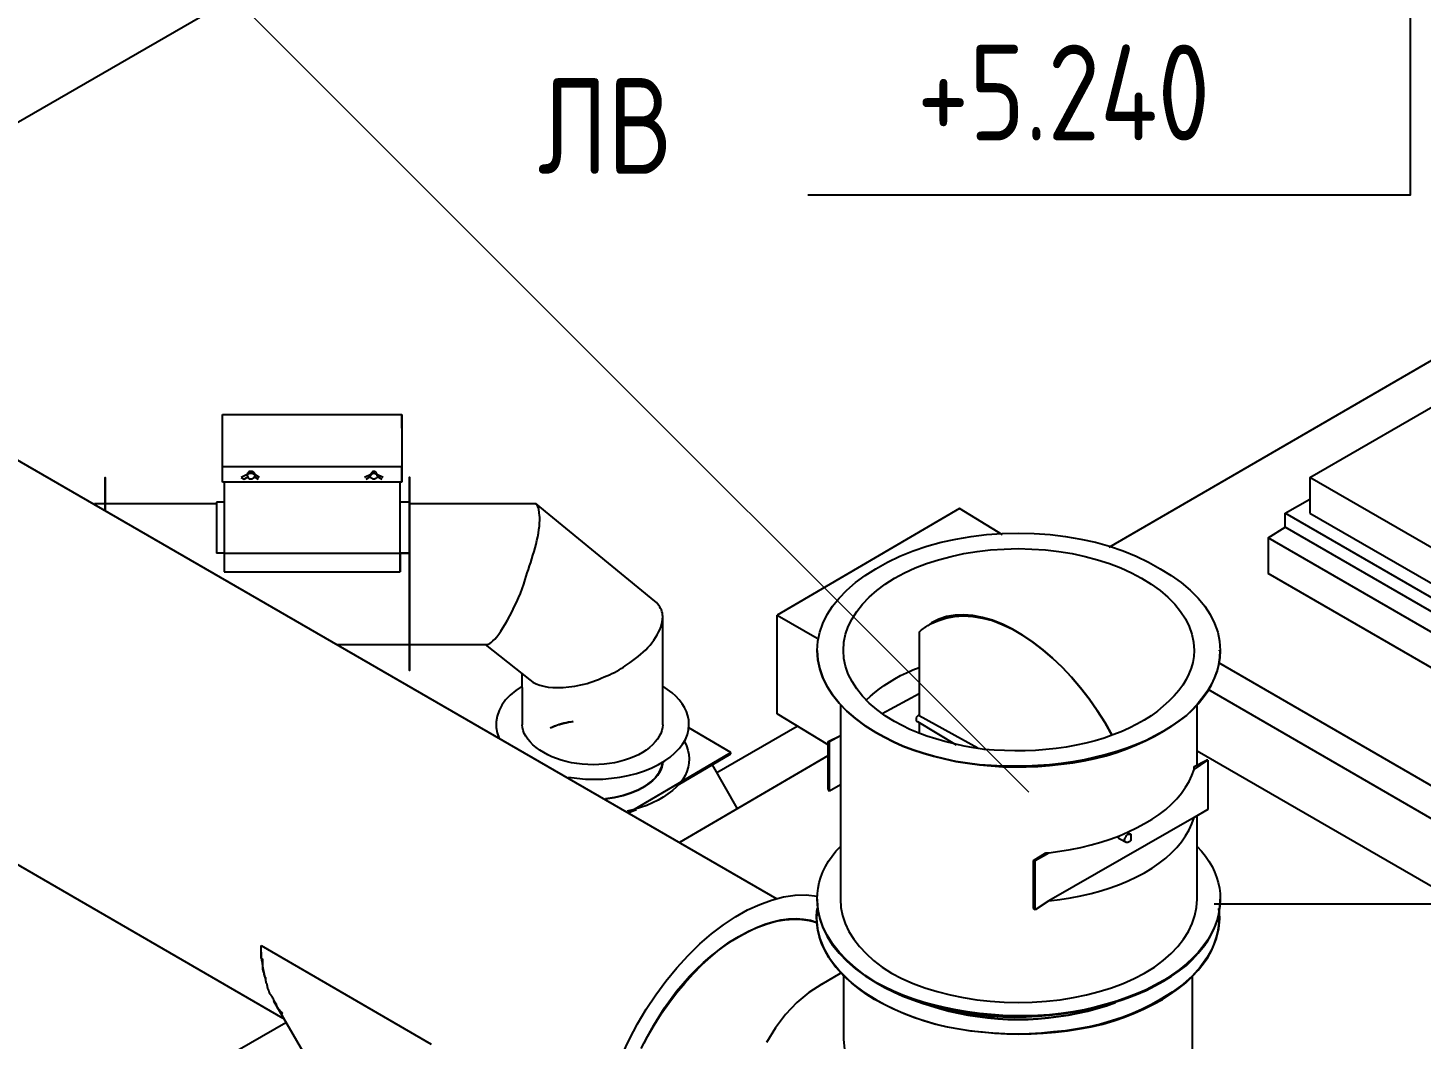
# Model space of a CAD drawing. Header units: metres. Extents: x 20 to 415, y 5 to 292.
# Drawn here: x 217.7 to 232.82, y 163.96 to 174.94 of the extents above; entities that cross this region are included whole.
import ezdxf

# ---------------------------------------------------------------- set-up
doc = ezdxf.new("R2010")
doc.units = ezdxf.units.M
for name, color, linetype in [('АРМАТУРА', 8, 'Continuous'), ('ВОЗДУХОВОДЫ', 7, 'Continuous'), ('ОБОЗНАЧЕНИЯ', 7, 'Continuous'), ('ОБОРУДОВАНИЕ', 8, 'Continuous'), ('ПОЗИЦИИ', 1, 'Continuous')]:
    doc.layers.add(name, color=color, linetype=linetype)
doc.styles.add('GOST', font='isocpeur.ttf')

msp = doc.modelspace()

# ---------------------------------------------------------------- linework, layer by layer
at = {"layer": 'АРМАТУРА'}
for points in [[(219.813, 170.747), (221.758, 170.747)], [(219.813, 170.177), (219.813, 170.747)], [(221.758, 170.596), (221.758, 170.747)], [(221.758, 170.747), (221.758, 170.177)], [(221.758, 170.596), (221.758, 170.01)], [(219.813, 170.01), (219.813, 170.177)], [(221.758, 170.177), (219.813, 170.177)], [(220.115, 170.127), (220.11, 170.126), (220.105, 170.125), (220.1, 170.123), (220.096, 170.12), (220.092, 170.117), (220.088, 170.113), (220.085, 170.108), (220.083, 170.103), (220.082, 170.098), (220.081, 170.093)], [(220.081, 170.077), (220.082, 170.082), (220.083, 170.087), (220.085, 170.091), (220.088, 170.096), (220.092, 170.1), (220.096, 170.103), (220.1, 170.106), (220.105, 170.108), (220.11, 170.11), (220.115, 170.11), (220.124, 170.11), (220.133, 170.108), (220.141, 170.106), (220.147, 170.103), (220.153, 170.1), (220.157, 170.096), (220.161, 170.091), (220.163, 170.087), (220.165, 170.082), (220.165, 170.077)], [(220.165, 170.093), (220.165, 170.098), (220.163, 170.103), (220.161, 170.108), (220.157, 170.113), (220.153, 170.117), (220.147, 170.12), (220.141, 170.123), (220.133, 170.125), (220.124, 170.126), (220.115, 170.127)], [(221.489, 170.093), (221.489, 170.098), (221.487, 170.103), (221.485, 170.108), (221.482, 170.113), (221.479, 170.117), (221.475, 170.12), (221.47, 170.123), (221.466, 170.125), (221.461, 170.126), (221.456, 170.127), (221.451, 170.126), (221.446, 170.125), (221.441, 170.123), (221.437, 170.12), (221.433, 170.117), (221.429, 170.113), (221.426, 170.108), (221.424, 170.103), (221.423, 170.098), (221.422, 170.093)], [(221.422, 170.077), (221.423, 170.082), (221.424, 170.087), (221.426, 170.091), (221.429, 170.096), (221.433, 170.1), (221.437, 170.103), (221.441, 170.106), (221.446, 170.108), (221.451, 170.11), (221.456, 170.11), (221.461, 170.11), (221.466, 170.108), (221.47, 170.106), (221.475, 170.103), (221.479, 170.1), (221.482, 170.096), (221.485, 170.091), (221.487, 170.087), (221.489, 170.082), (221.489, 170.077)], [(221.758, 170.01), (221.758, 170.177)], [(221.758, 170.01), (219.813, 170.01)], [(219.83, 170.01), (219.83, 169.239)], [(220.081, 170.093), (220.014, 170.06)], [(220.014, 170.06), (220.048, 170.043)], [(220.014, 170.06), (220.048, 170.043)], [(220.048, 170.043), (220.098, 170.077)], [(220.048, 170.043), (220.098, 170.077)], [(220.165, 170.06), (220.161, 170.059), (220.157, 170.058), (220.153, 170.056), (220.15, 170.054), (220.146, 170.052), (220.142, 170.049), (220.137, 170.047), (220.131, 170.045), (220.124, 170.044), (220.115, 170.043), (220.11, 170.044), (220.107, 170.045), (220.103, 170.047), (220.101, 170.049), (220.098, 170.052), (220.096, 170.054), (220.093, 170.056), (220.09, 170.058), (220.086, 170.059), (220.081, 170.06)], [(220.148, 170.077), (220.199, 170.043)], [(220.148, 170.077), (220.199, 170.043)], [(220.215, 170.06), (220.165, 170.093)], [(221.422, 170.093), (221.355, 170.06)], [(221.372, 170.043), (221.422, 170.077)], [(221.372, 170.043), (221.422, 170.077)], [(221.489, 170.06), (221.489, 170.059), (221.487, 170.058), (221.485, 170.056), (221.482, 170.054), (221.479, 170.052), (221.475, 170.049), (221.47, 170.047), (221.466, 170.045), (221.461, 170.044), (221.456, 170.043), (221.451, 170.044), (221.446, 170.045), (221.441, 170.047), (221.437, 170.049), (221.433, 170.052), (221.429, 170.054), (221.426, 170.056), (221.424, 170.058), (221.423, 170.059), (221.422, 170.06)], [(221.556, 170.06), (221.489, 170.093)], [(221.489, 170.077), (221.54, 170.043)], [(221.489, 170.077), (221.54, 170.043)], [(221.741, 169.239), (221.741, 170.01)], [(221.741, 169.792), (221.741, 170.01)], [(219.83, 169.792), (219.746, 169.792)], [(219.746, 169.792), (219.746, 169.785), (219.746, 169.765), (219.746, 169.733), (219.746, 169.689), (219.746, 169.635), (219.746, 169.571), (219.746, 169.499), (219.746, 169.418), (219.746, 169.331), (219.746, 169.239)], [(221.841, 169.792), (221.741, 169.792)], [(221.741, 169.239), (221.741, 169.331), (221.741, 169.418), (221.741, 169.499), (221.741, 169.571), (221.741, 169.635), (221.741, 169.689), (221.741, 169.733), (221.741, 169.765), (221.741, 169.785), (221.741, 169.792)], [(221.841, 169.239), (221.841, 169.331), (221.841, 169.418), (221.841, 169.499), (221.841, 169.571), (221.841, 169.635), (221.841, 169.689), (221.841, 169.733), (221.841, 169.765), (221.841, 169.785), (221.841, 169.792)], [(221.841, 169.792), (221.841, 169.792), (221.841, 169.792)], [(221.841, 169.775), (221.841, 169.773), (221.841, 169.769), (221.841, 169.762), (221.841, 169.752), (221.841, 169.739), (221.841, 169.724), (221.841, 169.707), (221.841, 169.687), (221.841, 169.665), (221.841, 169.641)], [(221.841, 169.775), (221.841, 169.769), (221.841, 169.75), (221.841, 169.719), (221.841, 169.678), (221.841, 169.626), (221.841, 169.565), (221.841, 169.495), (221.841, 169.417), (221.841, 169.331), (221.841, 169.239)], [(227.809, 169.725), (225.831, 168.568)], [(228.278, 169.44), (227.809, 169.725)], [(221.841, 169.641), (221.841, 169.631), (221.841, 169.623), (221.841, 169.614), (221.841, 169.606), (221.841, 169.599), (221.841, 169.591), (221.841, 169.584), (221.841, 169.575), (221.841, 169.567), (221.841, 169.557), (221.841, 169.552), (221.841, 169.547), (221.841, 169.542), (221.841, 169.537), (221.841, 169.532), (221.841, 169.527), (221.841, 169.522), (221.841, 169.517), (221.841, 169.512), (221.841, 169.507), (221.841, 169.502), (221.841, 169.497), (221.841, 169.492), (221.841, 169.487), (221.841, 169.482), (221.841, 169.477), (221.841, 169.472), (221.841, 169.467), (221.841, 169.461), (221.841, 169.456), (221.841, 169.44), (221.841, 169.421), (221.841, 169.4), (221.841, 169.377), (221.841, 169.354), (221.841, 169.33), (221.841, 169.306), (221.841, 169.282), (221.841, 169.26), (221.841, 169.239)], [(226.266, 168.183), (226.274, 168.283), (226.294, 168.381), (226.328, 168.478), (226.375, 168.573), (226.434, 168.664), (226.505, 168.753), (226.588, 168.839), (226.683, 168.921), (226.788, 168.998), (226.903, 169.071), (227.029, 169.143), (227.164, 169.208), (227.306, 169.265), (227.456, 169.315), (227.612, 169.358), (227.772, 169.393), (227.937, 169.421), (228.105, 169.441), (228.275, 169.452), (228.446, 169.456), (228.621, 169.452), (228.793, 169.441), (228.961, 169.421), (229.126, 169.393), (229.286, 169.358), (229.44, 169.315), (229.588, 169.265), (229.729, 169.208), (229.863, 169.143), (229.988, 169.071), (230.108, 168.998), (230.217, 168.921), (230.314, 168.839), (230.399, 168.753), (230.472, 168.664), (230.532, 168.573), (230.579, 168.478), (230.614, 168.381), (230.634, 168.283), (230.641, 168.183)], [(219.83, 169.239), (219.824, 169.239), (219.818, 169.239), (219.811, 169.239), (219.803, 169.239), (219.794, 169.239), (219.785, 169.239), (219.776, 169.239), (219.766, 169.239), (219.756, 169.239), (219.746, 169.239)], [(219.83, 169.239), (219.746, 169.239)], [(219.83, 169.239), (219.83, 169.218), (219.83, 169.198), (219.83, 169.178), (219.83, 169.158), (219.83, 169.138), (219.83, 169.118), (219.83, 169.098), (219.83, 169.078), (219.83, 169.058), (219.83, 169.037)], [(219.83, 169.239), (221.741, 169.239)], [(221.841, 169.239), (221.831, 169.239), (221.821, 169.239), (221.811, 169.239), (221.801, 169.239), (221.791, 169.239), (221.781, 169.239), (221.771, 169.239), (221.761, 169.239), (221.751, 169.239), (221.741, 169.239)], [(221.741, 169.239), (221.741, 169.234), (221.741, 169.228), (221.741, 169.223), (221.741, 169.218), (221.741, 169.213), (221.741, 169.208), (221.741, 169.203), (221.741, 169.198), (221.741, 169.193), (221.741, 169.188), (221.741, 169.183), (221.741, 169.178), (221.741, 169.173), (221.741, 169.168), (221.741, 169.163), (221.741, 169.158), (221.741, 169.153), (221.741, 169.148), (221.741, 169.143), (221.741, 169.138), (221.741, 169.133), (221.741, 169.128), (221.741, 169.123), (221.741, 169.118), (221.741, 169.113), (221.741, 169.108), (221.741, 169.103), (221.741, 169.098), (221.741, 169.093), (221.741, 169.088), (221.741, 169.083), (221.741, 169.078), (221.741, 169.073), (221.741, 169.068), (221.741, 169.063), (221.741, 169.058), (221.741, 169.052), (221.741, 169.047), (221.741, 169.042), (221.741, 169.037)], [(221.841, 169.239), (221.741, 169.239)], [(221.741, 169.239), (221.841, 169.239)], [(221.741, 169.037), (221.741, 169.042), (221.741, 169.047), (221.741, 169.052), (221.741, 169.058), (221.741, 169.063), (221.741, 169.068), (221.741, 169.073), (221.741, 169.078), (221.741, 169.083), (221.741, 169.088), (221.741, 169.096), (221.741, 169.103), (221.741, 169.107), (221.741, 169.11), (221.741, 169.113), (221.741, 169.116), (221.741, 169.119), (221.741, 169.123), (221.741, 169.129), (221.741, 169.138), (221.741, 169.148), (221.741, 169.158), (221.741, 169.168), (221.741, 169.178), (221.741, 169.188), (221.741, 169.198), (221.741, 169.208), (221.741, 169.218), (221.741, 169.228), (221.741, 169.239)], [(221.741, 169.037), (221.741, 169.058), (221.741, 169.078), (221.741, 169.098), (221.741, 169.118), (221.741, 169.138), (221.741, 169.158), (221.741, 169.178), (221.741, 169.198), (221.741, 169.218), (221.741, 169.239)], [(226.551, 168.183), (226.557, 168.272), (226.575, 168.359), (226.604, 168.445), (226.645, 168.528), (226.696, 168.608), (226.758, 168.686), (226.83, 168.761), (226.912, 168.834), (227.004, 168.903), (227.105, 168.97), (227.214, 169.028), (227.331, 169.081), (227.454, 169.128), (227.584, 169.169), (227.719, 169.205), (227.858, 169.235), (228.001, 169.258), (228.147, 169.275), (228.295, 169.285), (228.446, 169.289), (228.596, 169.285), (228.744, 169.275), (228.89, 169.258), (229.033, 169.235), (229.173, 169.205), (229.307, 169.169), (229.437, 169.128), (229.56, 169.081), (229.677, 169.028), (229.786, 168.97), (229.892, 168.903), (229.987, 168.834), (230.072, 168.761), (230.146, 168.686), (230.21, 168.608), (230.262, 168.528), (230.303, 168.445), (230.333, 168.359), (230.35, 168.272), (230.356, 168.183)], [(219.83, 169.037), (221.741, 169.037)], [(225.831, 167.495), (225.831, 168.568)], [(225.831, 168.568), (226.266, 168.317)], [(227.373, 168.384), (227.383, 168.394), (227.395, 168.404), (227.407, 168.413), (227.419, 168.423), (227.431, 168.432), (227.444, 168.441), (227.456, 168.448), (227.468, 168.456), (227.48, 168.462), (227.49, 168.468)], [(227.49, 168.468), (227.574, 168.507), (227.662, 168.536), (227.756, 168.553), (227.854, 168.559), (227.955, 168.553), (228.06, 168.536), (228.167, 168.508), (228.275, 168.467), (228.385, 168.415), (228.496, 168.35), (228.606, 168.275), (228.714, 168.192), (228.821, 168.1), (228.925, 168.001), (229.026, 167.893), (229.123, 167.779), (229.217, 167.659), (229.306, 167.532), (229.39, 167.399), (229.468, 167.261)], [(227.507, 168.484), (227.49, 168.468)], [(229.468, 167.261), (229.39, 167.399), (229.306, 167.532), (229.217, 167.659), (229.123, 167.779), (229.026, 167.893), (228.925, 168.001), (228.821, 168.1), (228.714, 168.192), (228.606, 168.275), (228.496, 168.35), (228.385, 168.415), (228.276, 168.469), (228.167, 168.511), (228.061, 168.542), (227.957, 168.562), (227.857, 168.57), (227.762, 168.566), (227.671, 168.551), (227.586, 168.523), (227.507, 168.484)], [(227.373, 168.384), (227.373, 167.713)], [(226.263, 168.187), (226.263, 168.179)], [(226.903, 167.294), (226.788, 167.367), (226.683, 167.445), (226.588, 167.526), (226.505, 167.612), (226.434, 167.701), (226.375, 167.793), (226.328, 167.887), (226.294, 167.984), (226.274, 168.083), (226.266, 168.183)], [(226.266, 168.183), (226.274, 168.083), (226.294, 167.984), (226.328, 167.887), (226.375, 167.793), (226.434, 167.701), (226.505, 167.612), (226.588, 167.526), (226.683, 167.445), (226.788, 167.367), (226.903, 167.294)], [(227.105, 167.412), (227.004, 167.474), (226.912, 167.542), (226.83, 167.613), (226.758, 167.688), (226.696, 167.766), (226.645, 167.846), (226.604, 167.928), (226.575, 168.012), (226.557, 168.097), (226.551, 168.183)], [(226.903, 167.294), (226.996, 167.241), (227.094, 167.192), (227.197, 167.146), (227.304, 167.105), (227.415, 167.068), (227.53, 167.035), (227.649, 167.006), (227.771, 166.98), (227.897, 166.959), (228.026, 166.942), (228.153, 166.93), (228.28, 166.922), (228.407, 166.919), (228.534, 166.92), (228.661, 166.925), (228.788, 166.935), (228.914, 166.948), (229.039, 166.965), (229.162, 166.986), (229.284, 167.009), (229.402, 167.041), (229.517, 167.077), (229.627, 167.117), (229.733, 167.16), (229.835, 167.206), (229.932, 167.255), (230.024, 167.308), (230.112, 167.362), (230.195, 167.419), (230.273, 167.479), (230.34, 167.54), (230.401, 167.605), (230.456, 167.672), (230.504, 167.741), (230.545, 167.812), (230.579, 167.884), (230.606, 167.958), (230.626, 168.032), (230.637, 168.107), (230.641, 168.183)], [(230.641, 168.183), (230.637, 168.108), (230.626, 168.034), (230.606, 167.961), (230.579, 167.889), (230.545, 167.818), (230.504, 167.748), (230.456, 167.679), (230.401, 167.611), (230.34, 167.544), (230.273, 167.479), (230.195, 167.419), (230.112, 167.362), (230.024, 167.308), (229.932, 167.256), (229.835, 167.208), (229.733, 167.164), (229.627, 167.123), (229.517, 167.086), (229.402, 167.054), (229.284, 167.026), (229.162, 166.998), (229.039, 166.976), (228.914, 166.957), (228.788, 166.943), (228.661, 166.934), (228.534, 166.928), (228.407, 166.927), (228.28, 166.928), (228.153, 166.934), (228.026, 166.942), (227.897, 166.959), (227.771, 166.98), (227.649, 167.006), (227.53, 167.035), (227.415, 167.068), (227.304, 167.105), (227.197, 167.146), (227.094, 167.192), (226.996, 167.241), (226.903, 167.294)], [(230.356, 168.183), (230.353, 168.118), (230.342, 168.054), (230.325, 167.991), (230.301, 167.929), (230.271, 167.868), (230.233, 167.808), (230.19, 167.75), (230.14, 167.692), (230.084, 167.635), (230.021, 167.579), (229.958, 167.525), (229.889, 167.475), (229.815, 167.427), (229.736, 167.382), (229.652, 167.34), (229.565, 167.302), (229.474, 167.266), (229.38, 167.233), (229.283, 167.203), (229.183, 167.177), (229.076, 167.154), (228.968, 167.134), (228.859, 167.119), (228.748, 167.107), (228.636, 167.099), (228.524, 167.095), (228.412, 167.094), (228.3, 167.096), (228.188, 167.101), (228.077, 167.11), (227.967, 167.126), (227.86, 167.146), (227.755, 167.169), (227.653, 167.194), (227.553, 167.223), (227.456, 167.255), (227.363, 167.289), (227.273, 167.327), (227.187, 167.368), (227.105, 167.412)], [(230.634, 168.179), (230.634, 168.187)], [(226.803, 167.646), (226.845, 167.686), (226.891, 167.726), (226.941, 167.766), (226.994, 167.804), (227.05, 167.841), (227.109, 167.877), (227.172, 167.911), (227.236, 167.942), (227.303, 167.972), (227.373, 167.998)], [(227.373, 167.713), (226.97, 167.495)], [(227.373, 167.713), (227.373, 167.479)], [(226.518, 167.596), (226.518, 165.484)], [(230.39, 166.925), (230.39, 167.596)], [(226.384, 167.16), (225.831, 167.495)], [(227.373, 167.479), (227.368, 167.478), (227.363, 167.477), (227.358, 167.475), (227.354, 167.472), (227.35, 167.468), (227.346, 167.464), (227.343, 167.46), (227.341, 167.455), (227.34, 167.45), (227.339, 167.445), (227.339, 167.44), (227.339, 167.435), (227.34, 167.43), (227.34, 167.426), (227.341, 167.422), (227.343, 167.419), (227.345, 167.416), (227.348, 167.413), (227.351, 167.412), (227.356, 167.412)], [(227.356, 167.412), (227.775, 167.16)], [(227.373, 167.479), (228.01, 167.127)], [(227.373, 167.395), (227.373, 167.277)], [(226.384, 167.194), (226.518, 167.261)], [(226.401, 167.194), (226.518, 167.261)], [(226.384, 167.194), (226.401, 167.194)], [(226.384, 166.674), (226.384, 167.194)], [(226.401, 166.657), (226.401, 167.194)], [(230.356, 166.925), (230.49, 166.992)], [(230.356, 166.892), (230.507, 166.992)], [(230.507, 166.992), (230.49, 166.992)], [(230.507, 166.992), (230.507, 166.456)], [(228.781, 165.987), (228.9, 166.003), (229.016, 166.023), (229.129, 166.046), (229.238, 166.072), (229.344, 166.102), (229.447, 166.135), (229.546, 166.172), (229.641, 166.213), (229.733, 166.257), (229.82, 166.305), (229.902, 166.352), (229.979, 166.403), (230.049, 166.457), (230.113, 166.514), (230.17, 166.573), (230.221, 166.635), (230.265, 166.698), (230.302, 166.762), (230.333, 166.827), (230.356, 166.892)], [(230.356, 166.892), (230.356, 166.896), (230.356, 166.9), (230.356, 166.903), (230.356, 166.906), (230.356, 166.909), (230.356, 166.911), (230.356, 166.914), (230.356, 166.917), (230.356, 166.921), (230.356, 166.925)], [(226.384, 166.674), (226.401, 166.657)], [(226.518, 166.724), (226.401, 166.657)], [(230.356, 166.372), (228.781, 165.467)], [(228.781, 165.467), (228.9, 165.48), (229.016, 165.497), (229.129, 165.519), (229.238, 165.544), (229.344, 165.574), (229.447, 165.607), (229.546, 165.643), (229.641, 165.683), (229.733, 165.725), (229.82, 165.769), (229.902, 165.82), (229.979, 165.873), (230.049, 165.929), (230.113, 165.986), (230.17, 166.045), (230.221, 166.107), (230.265, 166.17), (230.302, 166.235), (230.333, 166.303), (230.356, 166.372)], [(230.507, 166.456), (230.356, 166.372)], [(230.39, 165.484), (230.39, 166.389)], [(229.552, 166.138), (229.547, 166.138), (229.544, 166.139), (229.541, 166.142), (229.539, 166.145), (229.537, 166.148), (229.536, 166.152), (229.536, 166.157), (229.535, 166.161), (229.535, 166.166), (229.535, 166.171)], [(229.619, 166.104), (229.614, 166.105), (229.611, 166.106), (229.608, 166.108), (229.606, 166.111), (229.604, 166.115), (229.603, 166.119), (229.603, 166.123), (229.602, 166.128), (229.602, 166.133), (229.602, 166.138), (229.607, 166.143), (229.61, 166.148), (229.613, 166.153), (229.616, 166.158), (229.619, 166.163), (229.621, 166.168), (229.624, 166.173), (229.627, 166.178), (229.631, 166.183), (229.636, 166.188)], [(229.669, 166.188), (229.619, 166.205)], [(229.669, 166.188), (229.669, 166.183), (229.669, 166.178), (229.669, 166.172), (229.669, 166.167), (229.669, 166.161), (229.669, 166.154), (229.669, 166.147), (229.669, 166.139), (229.669, 166.13), (229.669, 166.121), (229.664, 166.116), (229.658, 166.111), (229.651, 166.107), (229.644, 166.103), (229.638, 166.1), (229.632, 166.098), (229.627, 166.097), (229.623, 166.098), (229.62, 166.1), (229.619, 166.104)], [(229.636, 166.188), (229.64, 166.188), (229.644, 166.188), (229.647, 166.188), (229.65, 166.188), (229.652, 166.188), (229.655, 166.188), (229.658, 166.188), (229.661, 166.188), (229.665, 166.188), (229.669, 166.188)], [(226.266, 165.484), (226.269, 165.544), (226.277, 165.604), (226.289, 165.664), (226.307, 165.723), (226.329, 165.781), (226.357, 165.839), (226.39, 165.895), (226.427, 165.95), (226.47, 166.003), (226.518, 166.054)], [(229.552, 166.138), (229.619, 166.104)], [(230.39, 166.054), (230.438, 166.003), (230.48, 165.95), (230.518, 165.895), (230.551, 165.839), (230.578, 165.781), (230.601, 165.723), (230.619, 165.664), (230.631, 165.604), (230.639, 165.544), (230.641, 165.484)], [(228.613, 165.903), (228.747, 165.987)], [(228.613, 165.383), (228.613, 165.903)], [(228.63, 165.903), (228.613, 165.903)], [(228.63, 165.903), (228.781, 165.987)], [(228.63, 165.367), (228.63, 165.903)], [(228.747, 165.987), (228.752, 165.987), (228.756, 165.987), (228.759, 165.987), (228.761, 165.987), (228.764, 165.987), (228.767, 165.987), (228.769, 165.987), (228.772, 165.987), (228.776, 165.987), (228.781, 165.987)], [(226.266, 165.484), (226.266, 165.467)], [(226.903, 164.579), (226.788, 164.656), (226.683, 164.737), (226.588, 164.822), (226.505, 164.909), (226.434, 165), (226.375, 165.093), (226.328, 165.188), (226.294, 165.285), (226.274, 165.384), (226.266, 165.484)], [(226.266, 165.467), (226.274, 165.367), (226.294, 165.268), (226.328, 165.172), (226.375, 165.077), (226.434, 164.985), (226.505, 164.896), (226.588, 164.811), (226.683, 164.729), (226.788, 164.652), (226.903, 164.579)], [(226.518, 165.484), (226.524, 165.394), (226.542, 165.305), (226.571, 165.218), (226.611, 165.133), (226.663, 165.05), (226.724, 164.97), (226.796, 164.892), (226.878, 164.818), (226.97, 164.747), (227.071, 164.679), (227.186, 164.621), (227.307, 164.569), (227.436, 164.522), (227.569, 164.48), (227.708, 164.445), (227.851, 164.415), (227.997, 164.392), (228.145, 164.375), (228.295, 164.364), (228.446, 164.361), (228.6, 164.364), (228.753, 164.375), (228.902, 164.392), (229.048, 164.415), (229.189, 164.445), (229.327, 164.48), (229.459, 164.522), (229.585, 164.569), (229.706, 164.621), (229.82, 164.679), (229.926, 164.747), (230.021, 164.818), (230.106, 164.892), (230.18, 164.97), (230.243, 165.05), (230.296, 165.133), (230.337, 165.218), (230.366, 165.305), (230.384, 165.394), (230.39, 165.484)], [(230.641, 165.484), (230.637, 165.408), (230.626, 165.334), (230.606, 165.259), (230.579, 165.185), (230.545, 165.113), (230.504, 165.042), (230.456, 164.973), (230.401, 164.906), (230.34, 164.842), (230.273, 164.78), (230.195, 164.717), (230.112, 164.657), (230.024, 164.602), (229.932, 164.55), (229.835, 164.501), (229.733, 164.457), (229.627, 164.415), (229.517, 164.377), (229.402, 164.342), (229.284, 164.311), (229.162, 164.283), (229.039, 164.26), (228.914, 164.242), (228.788, 164.229), (228.661, 164.221), (228.534, 164.217), (228.407, 164.217), (228.28, 164.222), (228.153, 164.23), (228.026, 164.244), (227.897, 164.261), (227.771, 164.282), (227.649, 164.307), (227.53, 164.335), (227.415, 164.367), (227.304, 164.403), (227.197, 164.442), (227.094, 164.484), (226.996, 164.53), (226.903, 164.579)], [(226.903, 164.579), (226.996, 164.525), (227.094, 164.476), (227.197, 164.431), (227.304, 164.39), (227.415, 164.352), (227.53, 164.319), (227.649, 164.29), (227.771, 164.265), (227.897, 164.244), (228.026, 164.227), (228.153, 164.214), (228.28, 164.206), (228.407, 164.204), (228.534, 164.206), (228.661, 164.212), (228.788, 164.223), (228.914, 164.239), (229.039, 164.258), (229.162, 164.282), (229.284, 164.311), (229.402, 164.338), (229.517, 164.371), (229.627, 164.407), (229.733, 164.448), (229.835, 164.493), (229.932, 164.541), (230.024, 164.592), (230.112, 164.647), (230.195, 164.704), (230.273, 164.763), (230.34, 164.829), (230.401, 164.896), (230.456, 164.964), (230.504, 165.033), (230.545, 165.103), (230.579, 165.173), (230.606, 165.245), (230.626, 165.318), (230.637, 165.392), (230.641, 165.467)], [(228.781, 165.467), (228.63, 165.367)], [(230.641, 165.467), (230.641, 165.484)], [(228.63, 165.367), (228.613, 165.383)]]:
    msp.add_lwpolyline(points, dxfattribs=at)
at = {"layer": 'ВОЗДУХОВОДЫ'}
for points in [[(214.416, 172.088), (236.542, 184.861)], [(225.831, 165.484), (213.678, 172.507)], [(218.539, 169.708), (218.539, 169.766), (218.539, 169.82), (218.539, 169.869), (218.539, 169.914), (218.539, 169.953), (218.539, 169.987), (218.539, 170.014), (218.539, 170.036), (218.539, 170.051), (218.539, 170.06), (218.539, 170.061), (218.539, 170.054), (218.539, 170.041), (218.539, 170.02), (218.539, 169.993), (218.539, 169.96), (218.539, 169.921), (218.539, 169.877), (218.539, 169.828), (218.539, 169.775)], [(218.539, 169.775), (218.539, 169.828), (218.539, 169.877), (218.539, 169.921), (218.539, 169.96), (218.539, 169.993), (218.539, 170.02), (218.539, 170.041), (218.539, 170.054), (218.539, 170.061), (218.539, 170.06), (218.539, 170.051), (218.539, 170.036), (218.539, 170.014), (218.539, 169.987), (218.539, 169.953), (218.539, 169.914), (218.539, 169.869), (218.539, 169.82), (218.539, 169.766), (218.539, 169.708)], [(221.841, 169.792), (221.841, 169.858), (221.841, 169.916), (221.841, 169.965), (221.841, 170.005), (221.841, 170.035), (221.841, 170.055), (221.841, 170.064), (221.841, 170.063), (221.841, 170.051), (221.841, 170.026), (221.841, 170.01), (221.841, 169.992), (221.841, 169.972), (221.841, 169.949), (221.841, 169.924), (221.841, 169.896), (221.841, 169.866), (221.841, 169.833), (221.841, 169.797), (221.841, 169.758), (221.841, 169.722), (221.841, 169.682), (221.841, 169.641), (221.841, 169.598), (221.841, 169.553), (221.841, 169.507), (221.841, 169.461), (221.841, 169.414), (221.841, 169.368), (221.841, 169.322), (221.841, 169.271), (221.841, 169.218), (221.841, 169.164), (221.841, 169.109), (221.841, 169.054), (221.841, 168.999), (221.841, 168.944), (221.841, 168.89), (221.841, 168.837), (221.841, 168.786), (221.841, 168.736), (221.841, 168.686), (221.841, 168.636), (221.841, 168.587), (221.841, 168.539), (221.841, 168.491), (221.841, 168.446), (221.841, 168.401), (221.841, 168.358), (221.841, 168.317), (221.841, 168.244), (221.841, 168.179), (221.841, 168.121), (221.841, 168.071), (221.841, 168.03), (221.841, 167.998), (221.841, 167.977), (221.841, 167.966), (221.841, 167.968), (221.841, 167.981), (221.841, 167.992), (221.841, 168.006), (221.841, 168.021), (221.841, 168.039), (221.841, 168.059), (221.841, 168.082), (221.841, 168.107), (221.841, 168.135), (221.841, 168.166), (221.841, 168.199), (221.841, 168.231), (221.841, 168.266), (221.841, 168.303), (221.841, 168.342), (221.841, 168.384), (221.841, 168.427), (221.841, 168.473), (221.841, 168.52), (221.841, 168.569), (221.841, 168.618), (221.841, 168.665), (221.841, 168.713), (221.841, 168.762), (221.841, 168.812), (221.841, 168.864), (221.841, 168.915), (221.841, 168.967), (221.841, 169.019), (221.841, 169.071), (221.841, 169.121), (221.841, 169.176), (221.841, 169.23), (221.841, 169.283), (221.841, 169.334), (221.841, 169.385), (221.841, 169.435), (221.841, 169.484), (221.841, 169.532), (221.841, 169.578), (221.841, 169.624)], [(218.539, 169.775), (218.422, 169.775)], [(218.539, 169.708), (218.539, 169.722), (218.539, 169.734), (218.539, 169.745), (218.539, 169.753), (218.539, 169.76), (218.539, 169.766), (218.539, 169.77), (218.539, 169.773), (218.539, 169.774), (218.539, 169.775)], [(218.539, 169.708), (218.539, 169.722), (218.539, 169.734), (218.539, 169.745), (218.539, 169.753), (218.539, 169.76), (218.539, 169.766), (218.539, 169.77), (218.539, 169.773), (218.539, 169.774), (218.539, 169.775)], [(218.539, 169.708), (218.539, 169.722), (218.539, 169.734), (218.539, 169.745), (218.539, 169.753), (218.539, 169.76), (218.539, 169.766), (218.539, 169.77), (218.539, 169.773), (218.539, 169.774), (218.539, 169.775)], [(219.746, 169.775), (218.539, 169.775)], [(218.539, 169.775), (218.539, 169.774), (218.539, 169.773), (218.539, 169.77), (218.539, 169.766), (218.539, 169.76), (218.539, 169.753), (218.539, 169.745), (218.539, 169.734), (218.539, 169.722), (218.539, 169.708)], [(218.539, 169.775), (218.539, 169.774), (218.539, 169.773), (218.539, 169.77), (218.539, 169.766), (218.539, 169.76), (218.539, 169.753), (218.539, 169.745), (218.539, 169.734), (218.539, 169.722), (218.539, 169.708)], [(218.539, 169.708), (218.539, 169.722), (218.539, 169.734), (218.539, 169.745), (218.539, 169.753), (218.539, 169.76), (218.539, 169.766), (218.539, 169.77), (218.539, 169.773), (218.539, 169.774), (218.539, 169.775)], [(221.841, 169.792), (221.841, 169.79), (221.841, 169.786), (221.841, 169.778), (221.841, 169.768), (221.841, 169.754), (221.841, 169.737), (221.841, 169.718), (221.841, 169.695), (221.841, 169.67), (221.841, 169.641)], [(222.311, 169.775), (221.841, 169.775)], [(223.199, 169.775), (222.311, 169.775)], [(222.679, 168.25), (222.695, 168.252), (222.712, 168.259), (222.729, 168.271), (222.748, 168.288), (222.767, 168.308), (222.788, 168.333), (222.81, 168.361), (222.832, 168.393), (222.856, 168.429), (222.881, 168.468), (222.906, 168.513), (222.931, 168.56), (222.955, 168.607), (222.979, 168.656), (223.002, 168.704), (223.024, 168.754), (223.045, 168.803), (223.065, 168.853), (223.082, 168.903), (223.098, 168.954), (223.109, 168.989), (223.12, 169.026), (223.132, 169.063), (223.145, 169.101), (223.157, 169.14), (223.17, 169.179), (223.182, 169.219), (223.194, 169.259), (223.205, 169.299), (223.216, 169.339), (223.225, 169.379), (223.234, 169.419), (223.241, 169.458), (223.247, 169.496), (223.252, 169.532), (223.254, 169.566), (223.256, 169.598), (223.256, 169.627), (223.253, 169.652), (223.249, 169.674)], [(223.216, 169.775), (223.215, 169.775), (223.214, 169.775), (223.212, 169.775), (223.21, 169.775), (223.207, 169.775), (223.205, 169.775), (223.203, 169.775), (223.201, 169.775), (223.2, 169.775), (223.199, 169.775)], [(223.249, 169.674), (223.249, 169.689), (223.247, 169.703), (223.245, 169.715), (223.242, 169.727), (223.239, 169.737), (223.235, 169.747), (223.23, 169.755), (223.226, 169.763), (223.221, 169.769), (223.216, 169.775)], [(224.506, 168.719), (223.216, 169.775)], [(221.841, 169.641), (221.841, 169.604), (221.841, 169.563), (221.841, 169.518), (221.841, 169.471), (221.841, 169.421), (221.841, 169.368), (221.841, 169.313), (221.841, 169.256), (221.841, 169.198), (221.841, 169.138), (221.841, 169.082), (221.841, 169.024), (221.841, 168.965), (221.841, 168.906), (221.841, 168.847), (221.841, 168.788), (221.841, 168.73), (221.841, 168.674), (221.841, 168.62), (221.841, 168.568), (221.841, 168.524), (221.841, 168.482), (221.841, 168.443), (221.841, 168.406), (221.841, 168.373), (221.841, 168.344), (221.841, 168.318), (221.841, 168.296), (221.841, 168.279), (221.841, 168.266), (221.841, 168.259), (221.841, 168.256), (221.841, 168.258), (221.841, 168.265), (221.841, 168.277), (221.841, 168.293), (221.841, 168.313), (221.841, 168.338), (221.841, 168.367), (221.841, 168.4), (221.841, 168.433), (221.841, 168.472), (221.841, 168.515), (221.841, 168.562), (221.841, 168.612), (221.841, 168.665), (221.841, 168.719), (221.841, 168.775), (221.841, 168.831), (221.841, 168.887), (221.841, 168.943), (221.841, 169.001), (221.841, 169.059), (221.841, 169.119), (221.841, 169.178), (221.841, 169.237), (221.841, 169.294), (221.841, 169.351), (221.841, 169.405), (221.841, 169.456)], [(221.841, 169.456), (221.841, 169.477), (221.841, 169.497), (221.841, 169.516), (221.841, 169.536), (221.841, 169.555), (221.841, 169.574), (221.841, 169.592), (221.841, 169.609), (221.841, 169.625), (221.841, 169.641)], [(221.841, 169.624), (221.841, 169.641)], [(221.841, 168.25), (221.841, 168.251), (221.841, 168.256), (221.841, 168.263), (221.841, 168.274), (221.841, 168.287), (221.841, 168.304), (221.841, 168.324), (221.841, 168.346), (221.841, 168.372), (221.841, 168.4), (221.841, 168.432), (221.841, 168.465), (221.841, 168.5), (221.841, 168.536), (221.841, 168.574), (221.841, 168.614), (221.841, 168.655), (221.841, 168.698), (221.841, 168.741), (221.841, 168.786), (221.841, 168.832), (221.841, 168.878), (221.841, 168.925), (221.841, 168.973), (221.841, 169.021), (221.841, 169.068), (221.841, 169.116), (221.841, 169.163), (221.841, 169.21), (221.841, 169.255), (221.841, 169.3), (221.841, 169.344), (221.841, 169.386), (221.841, 169.427), (221.841, 169.467), (221.841, 169.505), (221.841, 169.542), (221.841, 169.577), (221.841, 169.61), (221.841, 169.641)], [(211.784, 169.222), (220.467, 164.193)], [(224.59, 168.551), (224.589, 168.571), (224.586, 168.59), (224.582, 168.608), (224.575, 168.625), (224.567, 168.641), (224.558, 168.658), (224.547, 168.673), (224.534, 168.689), (224.521, 168.704), (224.506, 168.719)], [(223.149, 167.864), (223.181, 167.841), (223.217, 167.822), (223.257, 167.806), (223.301, 167.795), (223.348, 167.787), (223.399, 167.782), (223.453, 167.781), (223.51, 167.783), (223.571, 167.788), (223.635, 167.797), (223.67, 167.803), (223.703, 167.809), (223.736, 167.817), (223.769, 167.825), (223.8, 167.835), (223.832, 167.845), (223.862, 167.857), (223.893, 167.869), (223.923, 167.883), (223.953, 167.898), (223.983, 167.908), (224.012, 167.92), (224.039, 167.932), (224.066, 167.945), (224.092, 167.958), (224.116, 167.973), (224.14, 167.987), (224.163, 168.002), (224.184, 168.017), (224.205, 168.032), (224.235, 168.052), (224.265, 168.074), (224.294, 168.096), (224.323, 168.119), (224.351, 168.143), (224.379, 168.167), (224.405, 168.191), (224.429, 168.216), (224.452, 168.241), (224.473, 168.266), (224.493, 168.296), (224.511, 168.325), (224.528, 168.353), (224.543, 168.381), (224.557, 168.409), (224.568, 168.436), (224.578, 168.464), (224.585, 168.493), (224.589, 168.522), (224.59, 168.551)], [(224.59, 167.78), (224.59, 168.551)], [(221.054, 168.25), (221.841, 168.25)], [(221.841, 168.25), (222.311, 168.25)], [(222.311, 168.25), (222.679, 168.25)], [(222.663, 168.25), (223.149, 167.864)], [(223.065, 167.78), (223.065, 167.931)], [(223.065, 167.797), (222.995, 167.75), (222.934, 167.699), (222.884, 167.646), (222.844, 167.589), (222.814, 167.531), (222.793, 167.471), (222.783, 167.41), (222.783, 167.349), (222.793, 167.288), (222.814, 167.227)], [(223.065, 167.78), (223.065, 167.378)], [(224.875, 167.378), (224.872, 167.427), (224.863, 167.475), (224.849, 167.52), (224.828, 167.564), (224.802, 167.606), (224.77, 167.647), (224.733, 167.686), (224.691, 167.724), (224.643, 167.761), (224.59, 167.797)], [(224.59, 167.378), (224.59, 167.78)], [(223.367, 167.344), (223.392, 167.355), (223.417, 167.364), (223.442, 167.374), (223.467, 167.383), (223.492, 167.391), (223.518, 167.398), (223.543, 167.403), (223.568, 167.408), (223.593, 167.41), (223.618, 167.412)], [(223.836, 166.942), (223.776, 166.944), (223.716, 166.948), (223.657, 166.955), (223.599, 166.965), (223.543, 166.978), (223.489, 166.993), (223.437, 167.01), (223.388, 167.03), (223.342, 167.052), (223.3, 167.076), (223.256, 167.102), (223.217, 167.13), (223.182, 167.159), (223.152, 167.19), (223.126, 167.221), (223.104, 167.252), (223.087, 167.284), (223.075, 167.316), (223.067, 167.347), (223.065, 167.378)], [(223.568, 166.808), (223.659, 166.796), (223.752, 166.788), (223.846, 166.785), (223.94, 166.788), (224.033, 166.796), (224.125, 166.808), (224.216, 166.826), (224.305, 166.848), (224.391, 166.876), (224.473, 166.909), (224.545, 166.945), (224.611, 166.985), (224.671, 167.027), (224.723, 167.071), (224.768, 167.118), (224.806, 167.167), (224.836, 167.218), (224.858, 167.27), (224.871, 167.323), (224.875, 167.378)], [(224.59, 167.378), (224.588, 167.347), (224.581, 167.316), (224.569, 167.284), (224.552, 167.252), (224.532, 167.221), (224.507, 167.19), (224.479, 167.159), (224.447, 167.13), (224.411, 167.102), (224.372, 167.076), (224.326, 167.052), (224.278, 167.03), (224.228, 167.01), (224.176, 166.993), (224.123, 166.978), (224.068, 166.965), (224.012, 166.955), (223.954, 166.948), (223.896, 166.944), (223.836, 166.942)], [(224.825, 167.194), (224.847, 167.148), (224.863, 167.102), (224.873, 167.055), (224.877, 167.008), (224.875, 166.961), (224.867, 166.915), (224.853, 166.869), (224.833, 166.825), (224.807, 166.782), (224.775, 166.741), (224.737, 166.701), (224.695, 166.663), (224.647, 166.626), (224.596, 166.591), (224.54, 166.559), (224.48, 166.529), (224.417, 166.501), (224.349, 166.477), (224.279, 166.456), (224.205, 166.439)], [(224.59, 166.976), (224.578, 166.917), (224.552, 166.86), (224.512, 166.806), (224.461, 166.757), (224.4, 166.712), (224.328, 166.672), (224.249, 166.637), (224.162, 166.609), (224.068, 166.587), (223.97, 166.573)], [(223.97, 166.573), (224.068, 166.587), (224.162, 166.609), (224.249, 166.637), (224.328, 166.672), (224.4, 166.712), (224.461, 166.757), (224.512, 166.806), (224.552, 166.86), (224.578, 166.917), (224.59, 166.976)], [(224.15, 163.796), (224.229, 163.964), (224.317, 164.129), (224.412, 164.29), (224.515, 164.445), (224.625, 164.595), (224.742, 164.738), (224.865, 164.872), (224.993, 164.998), (225.12, 165.108), (225.249, 165.206), (225.38, 165.293), (225.511, 165.367), (225.642, 165.427), (225.772, 165.474), (225.901, 165.508), (226.026, 165.526), (226.148, 165.53), (226.266, 165.517)], [(226.266, 165.467), (226.274, 165.367), (226.294, 165.268), (226.328, 165.172), (226.375, 165.077), (226.434, 164.985), (226.505, 164.896), (226.588, 164.811), (226.683, 164.729), (226.788, 164.652), (226.903, 164.579), (227.029, 164.511), (227.164, 164.45), (227.306, 164.396), (227.456, 164.348), (227.612, 164.306), (227.772, 164.272), (227.937, 164.245), (228.105, 164.226), (228.275, 164.214), (228.446, 164.21), (228.621, 164.214), (228.793, 164.226), (228.961, 164.245), (229.126, 164.272), (229.286, 164.306), (229.44, 164.348), (229.588, 164.396), (229.729, 164.45), (229.863, 164.511), (229.988, 164.579), (230.108, 164.652), (230.217, 164.729), (230.314, 164.811), (230.399, 164.896), (230.472, 164.985), (230.532, 165.077), (230.579, 165.172), (230.614, 165.268), (230.634, 165.367), (230.641, 165.467)], [(224.356, 163.861), (224.423, 163.992), (224.496, 164.116), (224.573, 164.237), (224.655, 164.353), (224.74, 164.465), (224.829, 164.573), (224.921, 164.674), (225.016, 164.769), (225.112, 164.858), (225.211, 164.94), (225.311, 165.015), (225.416, 165.08), (225.52, 165.135), (225.622, 165.181), (225.722, 165.217), (225.82, 165.243), (225.916, 165.26), (226.008, 165.267), (226.098, 165.264), (226.184, 165.253), (226.266, 165.232)], [(225.428, 165.082), (225.519, 165.133), (225.609, 165.176), (225.698, 165.211), (225.786, 165.238), (225.873, 165.258), (225.957, 165.269), (226.039, 165.272), (226.118, 165.267), (226.194, 165.254), (226.266, 165.232)], [(226.266, 165.383), (226.26, 165.273), (226.27, 165.163), (226.296, 165.055), (226.339, 164.948), (226.396, 164.845), (226.469, 164.745), (226.557, 164.649), (226.659, 164.558), (226.774, 164.473), (226.903, 164.394)], [(229.988, 164.394), (229.894, 164.341), (229.793, 164.29), (229.687, 164.243), (229.576, 164.2), (229.46, 164.162), (229.34, 164.128), (229.216, 164.098), (229.09, 164.074), (228.961, 164.055), (228.831, 164.042), (228.7, 164.03), (228.568, 164.022), (228.436, 164.019), (228.304, 164.021), (228.173, 164.028), (228.043, 164.039), (227.914, 164.054), (227.787, 164.074), (227.663, 164.098), (227.54, 164.126), (227.421, 164.163), (227.306, 164.203), (227.194, 164.246), (227.087, 164.292), (226.985, 164.342), (226.889, 164.395), (226.798, 164.452), (226.714, 164.513), (226.638, 164.577), (226.568, 164.646), (226.502, 164.712), (226.443, 164.78), (226.393, 164.851), (226.351, 164.922), (226.317, 164.996), (226.291, 165.071), (226.273, 165.147), (226.262, 165.225), (226.26, 165.303), (226.266, 165.383)], [(226.903, 164.394), (227.001, 164.341), (227.104, 164.29), (227.211, 164.243), (227.323, 164.2), (227.438, 164.162), (227.556, 164.128), (227.678, 164.098), (227.803, 164.074), (227.93, 164.055), (228.06, 164.042), (228.191, 164.03), (228.323, 164.022), (228.455, 164.019), (228.588, 164.021), (228.72, 164.028), (228.852, 164.039), (228.983, 164.054), (229.112, 164.074), (229.241, 164.098), (229.367, 164.126), (229.486, 164.163), (229.601, 164.203), (229.711, 164.246), (229.816, 164.292), (229.916, 164.342), (230.012, 164.395), (230.102, 164.452), (230.187, 164.513), (230.266, 164.577), (230.34, 164.646), (230.401, 164.712), (230.456, 164.78), (230.504, 164.851), (230.544, 164.922), (230.576, 164.996), (230.601, 165.071), (230.619, 165.147), (230.629, 165.225), (230.631, 165.303), (230.625, 165.383)], [(230.625, 165.383), (230.631, 165.273), (230.621, 165.163), (230.595, 165.055), (230.552, 164.948), (230.495, 164.845), (230.422, 164.745), (230.334, 164.649), (230.233, 164.558), (230.117, 164.473), (229.988, 164.394)], [(220.467, 164.244), (220.466, 164.244), (220.465, 164.245), (220.463, 164.248), (220.46, 164.251), (220.456, 164.254), (220.452, 164.258), (220.448, 164.262), (220.443, 164.267), (220.438, 164.272), (220.433, 164.277), (220.428, 164.282), (220.423, 164.287), (220.419, 164.293), (220.414, 164.298), (220.41, 164.304), (220.407, 164.311), (220.404, 164.318), (220.402, 164.326), (220.4, 164.335), (220.4, 164.344), (220.395, 164.35), (220.39, 164.356), (220.385, 164.363), (220.38, 164.371), (220.375, 164.38), (220.37, 164.389), (220.365, 164.398), (220.36, 164.408), (220.355, 164.418), (220.35, 164.428), (220.344, 164.433), (220.34, 164.44), (220.335, 164.447), (220.33, 164.454), (220.327, 164.461), (220.323, 164.469), (220.32, 164.476), (220.318, 164.483), (220.316, 164.489), (220.316, 164.495), (220.311, 164.5), (220.308, 164.507), (220.305, 164.514), (220.303, 164.521), (220.301, 164.528), (220.3, 164.536), (220.3, 164.543), (220.299, 164.55), (220.299, 164.556), (220.299, 164.562), (220.295, 164.567), (220.291, 164.572), (220.288, 164.578), (220.286, 164.583), (220.285, 164.589), (220.284, 164.596), (220.283, 164.603), (220.283, 164.611), (220.282, 164.619), (220.282, 164.629), (220.278, 164.634), (220.274, 164.639), (220.271, 164.644), (220.269, 164.649), (220.268, 164.654), (220.267, 164.659), (220.266, 164.664), (220.266, 164.669), (220.266, 164.674), (220.266, 164.679), (220.261, 164.689), (220.258, 164.698), (220.255, 164.705), (220.253, 164.713), (220.251, 164.719), (220.25, 164.725), (220.249, 164.731), (220.249, 164.736), (220.249, 164.741), (220.249, 164.746), (220.249, 164.751), (220.249, 164.756), (220.249, 164.761), (220.249, 164.766), (220.249, 164.772), (220.249, 164.777), (220.249, 164.782), (220.249, 164.787), (220.249, 164.792), (220.249, 164.797), (220.249, 164.797), (220.249, 164.798), (220.249, 164.801), (220.249, 164.804), (220.249, 164.807), (220.249, 164.811), (220.249, 164.816), (220.249, 164.82), (220.249, 164.825), (220.249, 164.83), (220.244, 164.831), (220.241, 164.832), (220.238, 164.834), (220.236, 164.837), (220.234, 164.841), (220.233, 164.845), (220.233, 164.849), (220.232, 164.854), (220.232, 164.859), (220.232, 164.864), (220.232, 164.864), (220.232, 164.866), (220.232, 164.867), (220.232, 164.87), (220.232, 164.872), (220.232, 164.875), (220.232, 164.877), (220.232, 164.879), (220.232, 164.88), (220.232, 164.88), (220.232, 164.881), (220.232, 164.882), (220.232, 164.884), (220.232, 164.886), (220.232, 164.889), (220.232, 164.891), (220.232, 164.894), (220.232, 164.896), (220.232, 164.897), (220.232, 164.897), (220.232, 164.902), (220.232, 164.905), (220.232, 164.908), (220.232, 164.91), (220.232, 164.912), (220.232, 164.913), (220.232, 164.913), (220.232, 164.914), (220.232, 164.914), (220.232, 164.914), (220.232, 164.919), (220.232, 164.922), (220.232, 164.925), (220.232, 164.927), (220.232, 164.929), (220.232, 164.93), (220.232, 164.93), (220.232, 164.931), (220.232, 164.931), (220.232, 164.931), (220.232, 164.931), (220.232, 164.933), (220.232, 164.934), (220.232, 164.937), (220.232, 164.939), (220.232, 164.942), (220.232, 164.944), (220.232, 164.946), (220.232, 164.947), (220.232, 164.964), (220.232, 164.965), (220.232, 164.966), (220.232, 164.968), (220.232, 164.97), (220.232, 164.973), (220.232, 164.975), (220.232, 164.978), (220.232, 164.979), (220.232, 164.981), (220.232, 164.981)], [(220.232, 164.981), (222.076, 163.908)], [(220.282, 164.612), (220.273, 164.647), (220.264, 164.683), (220.257, 164.718), (220.25, 164.753), (220.245, 164.788), (220.24, 164.823), (220.237, 164.859), (220.234, 164.894), (220.233, 164.929), (220.232, 164.964)], [(224.387, 163.919), (224.438, 164.017), (224.492, 164.114), (224.55, 164.209), (224.61, 164.303), (224.674, 164.394), (224.741, 164.483), (224.811, 164.567), (224.882, 164.647), (224.957, 164.723), (225.032, 164.795), (225.11, 164.862), (225.188, 164.924), (225.268, 164.981), (225.348, 165.034), (225.428, 165.082)], [(226.317, 164.562), (226.518, 164.679)], [(226.551, 164.663), (226.551, 164.059)], [(226.317, 164.562), (226.176, 164.471), (226.044, 164.361), (225.923, 164.232), (225.813, 164.087), (225.716, 163.927)], [(230.34, 163.02), (230.34, 164.646)], [(220.366, 164.378), (221.64, 162.182)], [(227.406, 164.361), (227.499, 164.327), (227.595, 164.297), (227.694, 164.269), (227.796, 164.245), (227.901, 164.225), (228.007, 164.208), (228.115, 164.194), (228.225, 164.184), (228.335, 164.178), (228.446, 164.176), (228.556, 164.178), (228.666, 164.184), (228.776, 164.194), (228.885, 164.208), (228.992, 164.225), (229.098, 164.245), (229.203, 164.269), (229.305, 164.297), (229.405, 164.327), (229.502, 164.361)], [(229.502, 164.361), (229.404, 164.327), (229.305, 164.297), (229.203, 164.269), (229.098, 164.245), (228.992, 164.225), (228.885, 164.208), (228.776, 164.194), (228.666, 164.184), (228.556, 164.178), (228.446, 164.176), (228.335, 164.178), (228.225, 164.184), (228.115, 164.194), (228.007, 164.208), (227.901, 164.225), (227.796, 164.245), (227.694, 164.269), (227.595, 164.297), (227.499, 164.327), (227.406, 164.361)], [(227.406, 164.361), (227.499, 164.327), (227.595, 164.297), (227.694, 164.269), (227.796, 164.245), (227.901, 164.225), (228.007, 164.208), (228.115, 164.194), (228.225, 164.184), (228.335, 164.178), (228.446, 164.176), (228.556, 164.178), (228.666, 164.184), (228.776, 164.194), (228.885, 164.208), (228.992, 164.225), (229.098, 164.245), (229.203, 164.269), (229.305, 164.297), (229.405, 164.327), (229.502, 164.361)], [(226.551, 164.076), (226.552, 163.964), (226.563, 163.851)]]:
    msp.add_lwpolyline(points, dxfattribs=at)
at = {"layer": 'ОБОЗНАЧЕНИЯ'}
for points in [[(232.703, 175.893), (232.703, 173.127), (226.166, 173.127)], [(230.574, 165.434), (234.58, 165.434)]]:
    msp.add_lwpolyline(points, dxfattribs=at)
at = {"layer": 'ОБОРУДОВАНИЕ'}
for points in [[(231.614, 170.06), (235.385, 172.239)], [(229.434, 169.306), (232.938, 171.334)], [(239.408, 165.568), (231.614, 170.06)], [(231.614, 170.06), (231.614, 169.674)], [(231.345, 169.674), (231.614, 169.825)], [(239.408, 165.015), (231.345, 169.674)], [(231.345, 169.524), (231.345, 169.674)], [(231.614, 169.674), (239.408, 165.182)], [(231.161, 169.406), (231.345, 169.524)], [(239.408, 164.864), (231.345, 169.524)], [(239.223, 164.746), (231.161, 169.406)], [(231.161, 169.406), (231.161, 169.021)], [(239.223, 164.361), (231.161, 169.021)], [(238.1, 163.724), (230.625, 168.048)], [(230.507, 167.764), (237.799, 163.54)], [(223.618, 167.412), (223.593, 167.406), (223.568, 167.401), (223.543, 167.396), (223.519, 167.39), (223.495, 167.384), (223.471, 167.378), (223.448, 167.371), (223.425, 167.363), (223.404, 167.354), (223.383, 167.344)], [(223.618, 167.412), (223.593, 167.406), (223.568, 167.401), (223.543, 167.396), (223.519, 167.39), (223.495, 167.384), (223.471, 167.378), (223.448, 167.371), (223.425, 167.363), (223.404, 167.354), (223.383, 167.344)], [(225.328, 167.076), (224.875, 167.344)], [(225.177, 166.858), (226.049, 167.361)], [(230.39, 167.093), (236.223, 163.724)], [(224.222, 166.423), (225.328, 167.076)], [(224.59, 166.976), (224.588, 166.946), (224.581, 166.916), (224.569, 166.886), (224.552, 166.856), (224.532, 166.827), (224.507, 166.798), (224.479, 166.77), (224.447, 166.743), (224.411, 166.716), (224.372, 166.691)], [(224.758, 166.724), (225.328, 167.06)], [(224.775, 166.104), (226.384, 167.043)], [(225.127, 166.942), (225.395, 166.473)], [(225.328, 167.06), (225.328, 167.076)], [(224.222, 166.423), (224.305, 166.456)], [(217.936, 162.668), (220.5, 164.143)]]:
    msp.add_lwpolyline(points, dxfattribs=at)
at = {"layer": 'ПОЗИЦИИ', "lineweight": 20}
msp.add_lwpolyline([(228.563, 166.644), (216.401, 178.805)], dxfattribs=at)

# ---------------------------------------------------------------- texts
at = {"layer": 'ОБОЗНАЧЕНИЯ', "style": 'GOST', "width": 0.8}
for s, p in [('+5.240', (227.35, 173.721)), ('ЛВ', (223.235, 173.359))]:
    msp.add_text(s, height=1.0398, dxfattribs=at).set_placement(p)

doc.saveas('drawing.dxf')
